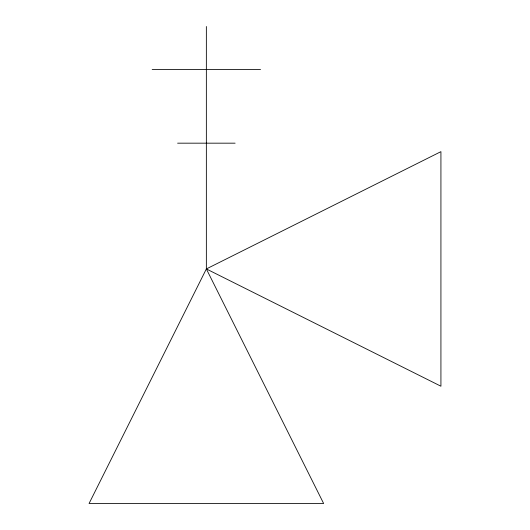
<?xml version="1.0" encoding="UTF-8"?>
<svg xmlns="http://www.w3.org/2000/svg" width="530" height="530" viewBox="0 0 530 530"><rect width="100%" height="100%" fill="white"/><g stroke="black" fill="none" stroke-linecap="round" stroke-linejoin="round"><path stroke-width="0.79" d="M206.356 268.935L440.927 386.218L440.927 151.653L206.356 268.935L89.073 503.5L323.644 503.5L206.356 268.935L206.356 26.5M152.176 69.529L260.541 69.529M177.603 143.173L235.115 143.173"/></g></svg>
